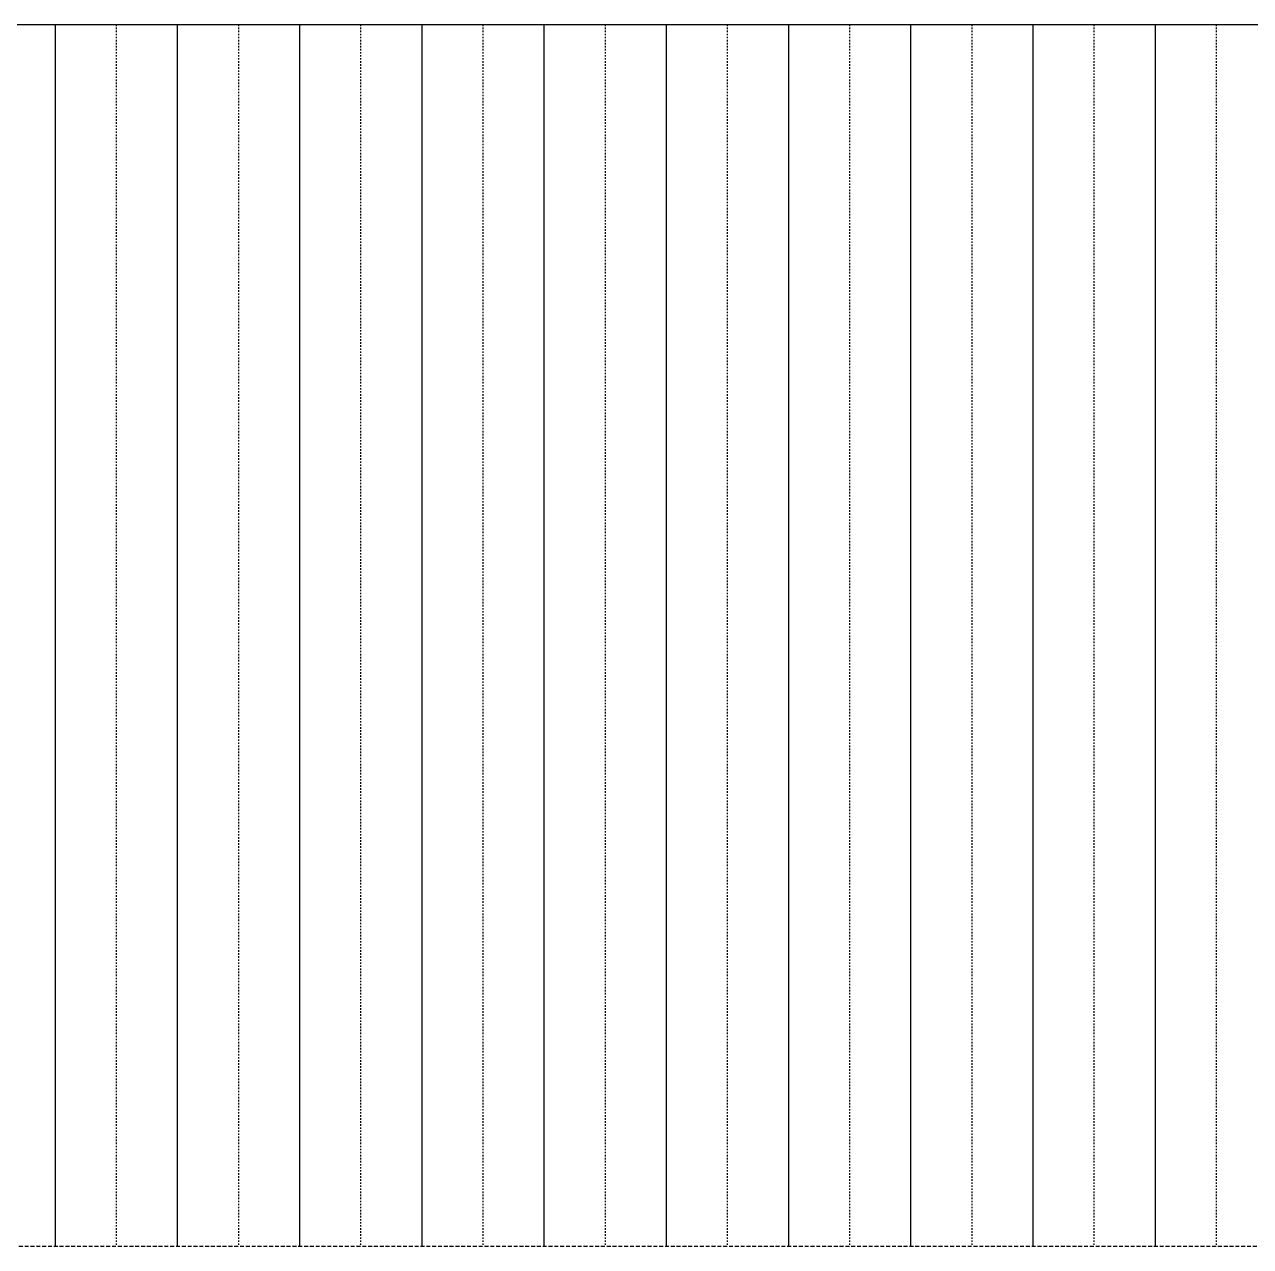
# Model space of a CAD drawing. Header units: millimetres. Extents: x 18078 to 182092, y 10648 to 75430.
# Drawn here: x 40292 to 41295, y 33981 to 34981 of the extents above; entities that cross this region are included whole.
import ezdxf

# ---------------------------------------------------------------- set-up
doc = ezdxf.new("R2010")
doc.units = ezdxf.units.MM
doc.linetypes.add('HIDDEN2', pattern=[4.7625, 3.175, -1.5875])
doc.linetypes.add('JIS_02_1.2', pattern=[2.5, 1.25, -1.25])
doc.layers.add('A-Anno-Scrn', color=8, linetype='Continuous', lineweight=25)

msp = doc.modelspace()

# ---------------------------------------------------------------- linework, layer by layer
msp.add_line((36967.3, 34981), (42867.3, 34981))
at = {"linetype": 'HIDDEN2'}
msp.add_line((41867.3, 33981, 300), (39467.3, 33981, 300), dxfattribs=at)
at = {"layer": 'A-Anno-Scrn', "color": 0}
for p, q in [((40317.3, 34981), (40317.3, 33981)), ((40417.3, 34981), (40417.3, 33981)), ((40517.3, 34981), (40517.3, 33981)), ((40617.3, 34981), (40617.3, 33981)), ((40717.3, 34981), (40717.3, 33981)), ((40817.3, 34981), (40817.3, 33981)), ((40817.3, 34981), (40817.3, 33981)), ((40917.3, 34981), (40917.3, 33981)), ((41017.3, 34981), (41017.3, 33981)), ((41117.3, 34981), (41117.3, 33981)), ((41217.3, 34981), (41217.3, 33981))]:
    msp.add_line(p, q, dxfattribs=at)
at = {"layer": 'A-Anno-Scrn', "color": 0, "linetype": 'JIS_02_1.2'}
for p, q in [((40367.3, 34981), (40367.3, 33981)), ((40467.3, 34981), (40467.3, 33981)), ((40567.3, 34981), (40567.3, 33981)), ((40667.3, 34981), (40667.3, 33981)), ((40767.3, 34981), (40767.3, 33981)), ((40867.3, 34981), (40867.3, 33981)), ((40967.3, 34981), (40967.3, 33981)), ((41067.3, 34981), (41067.3, 33981)), ((41167.3, 34981), (41167.3, 33981)), ((41267.3, 34981), (41267.3, 33981))]:
    msp.add_line(p, q, dxfattribs=at)

doc.saveas('drawing.dxf')
